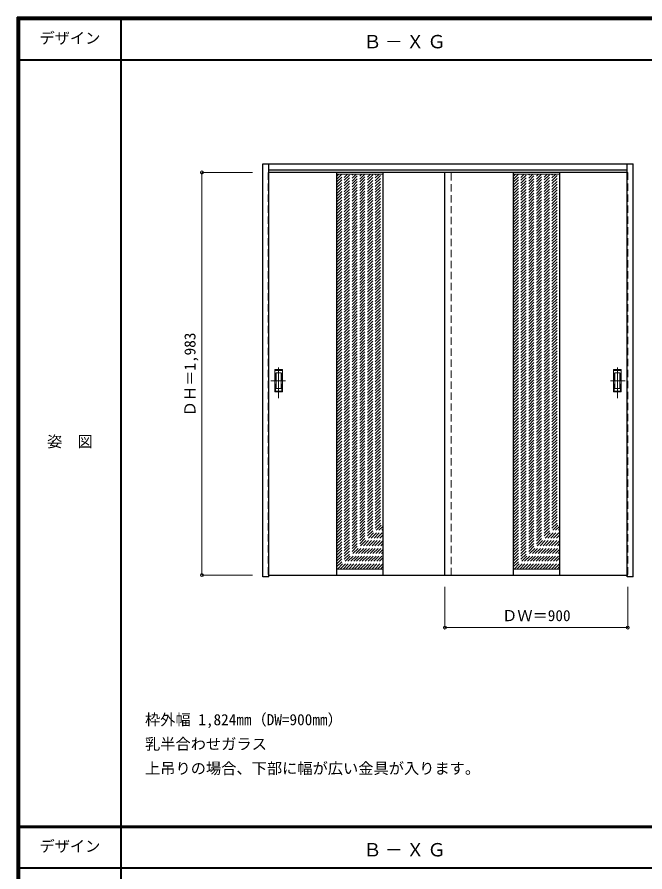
# Model space of a CAD drawing. Units: millimetres, scale not verified. Extents: x -6000 to 5700, y -4307 to 4175.
# Drawn here: x -6000 to -2909, y -36 to 4175 of the extents above; entities that cross this region are included whole.
import ezdxf
from ezdxf.enums import TextEntityAlignment as Align

# ---------------------------------------------------------------- set-up
doc = ezdxf.new("R2010")
doc.units = ezdxf.units.MM
doc.header["$LTSCALE"] = 30
doc.header["$PDMODE"] = 32
doc.header["$PDSIZE"] = 15
doc.linetypes.add('CHAIN1', pattern=[8, 5, -1, 1, -1])
doc.linetypes.add('DASHED1', pattern=[1.8, 1.2, -0.6])
for name, color, linetype, lineweight in [('0-2_扉', 4, 'DASHED1', 9), ('0-3_仕上げ', 7, 'Continuous', 18), ('0-4_枠', 3, 'Continuous', 25), ('0-6_引手', 7, 'Continuous', 18), ('0-A_文字', 7, 'Continuous', 18), ('0-B_寸法', 4, 'Continuous', 9), ('0-C_ハッチ', 4, 'DASHED1', 9), ('F-1_枠', 6, 'Continuous', 40), ('F-A_文字', 7, 'Continuous', 18)]:
    doc.layers.add(name, color=color, linetype=linetype, lineweight=lineweight)
doc.styles.add('ＭＳ ゴシック', font='')
doc.styles.get('ＭＳ ゴシック').set_extended_font_data('MS Gothic')

msp = doc.modelspace()

# ---------------------------------------------------------------- linework, layer by layer
at = {"layer": '0-2_扉'}
for p, q in [((-4763, 3409.5), (-4763, 1426.5)), ((-4760, 3409.5), (-4763, 3409.5)), ((-3863, 1426.5), (-3863, 3409.5)), ((-2996, 3409.5), (-2993, 3409.5)), ((-2993, 3409.5), (-2993, 1426.5)), ((-4763, 1426.5), (-4760, 1426.5)), ((-2993, 1426.5), (-2996, 1426.5))]:
    msp.add_line(p, q, dxfattribs=at)
at = {"layer": '0-2_扉', "color": 3, "linetype": 'Continuous', "lineweight": 25}
for p, q in [((-2996, 3409.5), (-4760, 3409.5)), ((-3893, 1426.5), (-3893, 3409.5)), ((-4760, 1426.5), (-2996, 1426.5))]:
    msp.add_line(p, q, dxfattribs=at)
at = {"layer": '0-3_仕上げ', "color": 3, "lineweight": 25}
for p, q in [((-4427, 3409.5), (-4427, 1426.5)), ((-4199, 3409.5), (-4199, 1426.5)), ((-3557, 3409.5), (-3557, 1426.5)), ((-3329, 3409.5), (-3329, 1426.5))]:
    msp.add_line(p, q, dxfattribs=at)
at = {"layer": '0-3_仕上げ'}
for p, q in [((-4427, 3401.5), (-4199, 3401.5)), ((-3557, 3401.5), (-3329, 3401.5)), ((-4199, 1456.39), (-4427, 1456.39)), ((-3329, 1456.39), (-3557, 1456.39))]:
    msp.add_line(p, q, dxfattribs=at)
at = {"layer": '0-4_枠'}
for p, q in [((-4790, 1418), (-4790, 3453)), ((-4790, 3453), (-2966, 3453)), ((-4760, 1418), (-4760, 3453)), ((-2996, 1427.04), (-2996, 3453)), ((-2966, 1418), (-2966, 3453)), ((-4760, 3423), (-2996, 3423)), ((-4760, 1418), (-4790, 1418)), ((-2996, 1426.7), (-2996, 1427.04))]:
    msp.add_line(p, q, dxfattribs=at)
msp.add_lwpolyline([(-2966, 1418), (-2996, 1418), (-2996, 1426.7)], dxfattribs=at)
at = {"layer": '0-6_引手', "linetype": 'CHAIN1'}
for p, q in [((-4712, 2298.77), (-4712, 2469.62)), ((-3044, 2298.77), (-3044, 2469.62)), ((-4750.07, 2384), (-4677.56, 2384)), ((-3005.93, 2384), (-3078.44, 2384))]:
    msp.add_line(p, q, dxfattribs=at)
at = {"layer": '0-6_引手'}
for p, q in [((-4731, 2439), (-4693, 2439)), ((-4731, 2329), (-4731, 2439)), ((-4724.5, 2423), (-4699.5, 2423)), ((-4724.5, 2345), (-4724.5, 2423)), ((-4699.5, 2345), (-4699.5, 2423)), ((-4693, 2329), (-4693, 2439)), ((-3025, 2439), (-3063, 2439)), ((-3063, 2329), (-3063, 2439)), ((-3031.5, 2423), (-3056.5, 2423)), ((-3056.5, 2345), (-3056.5, 2423)), ((-3031.5, 2345), (-3031.5, 2423)), ((-3025, 2329), (-3025, 2439)), ((-4731, 2329), (-4693, 2329)), ((-4724.5, 2345), (-4699.5, 2345)), ((-3025, 2329), (-3063, 2329)), ((-3031.5, 2345), (-3056.5, 2345))]:
    msp.add_line(p, q, dxfattribs=at)
at = {"layer": '0-6_引手', "linetype": 'DASHED1'}
for p, q in [((-4696, 2333), (-4696, 2435)), ((-3060, 2333), (-3060, 2435)), ((-4728, 2333), (-4696, 2333)), ((-3028, 2333), (-3060, 2333))]:
    msp.add_line(p, q, dxfattribs=at)
for points in [[(-4728, 2333), (-4728, 2435), (-4696, 2435)], [(-3028, 2333), (-3028, 2435), (-3060, 2435)]]:
    msp.add_lwpolyline(points, dxfattribs=at)
at = {"layer": '0-B_寸法'}
for p, q in [((-5090, 3409.5), (-4840, 3409.5)), ((-5090, 3409.5), (-5090, 1426.5)), ((-5090, 1426.5), (-4840, 1426.5)), ((-3893, 1168), (-3893, 1368)), ((-2993, 1168), (-2993, 1368)), ((-3893, 1168), (-2993, 1168))]:
    msp.add_line(p, q, dxfattribs=at)
at = {"layer": '0-B_寸法', "color": 7}
for p in [(-5090, 3409.5), (-5090, 1426.5), (-3893, 1168), (-2993, 1168)]:
    msp.add_point(p, dxfattribs=at)
at = {"layer": '0-C_ハッチ'}
for p, q in [((-4427, 3389.92), (-4415.42, 3401.5)), ((-4427, 3177.78), (-4203.28, 3401.5)), ((-4427, 3191.93), (-4217.43, 3401.5)), ((-4427, 3206.07), (-4231.57, 3401.5)), ((-4427, 3220.21), (-4245.71, 3401.5)), ((-4427, 3234.35), (-4259.85, 3401.5)), ((-4427, 3248.5), (-4274, 3401.5)), ((-4427, 3262.64), (-4288.14, 3401.5)), ((-4427, 3276.78), (-4302.28, 3401.5)), ((-4427, 3290.92), (-4316.42, 3401.5)), ((-4427, 3305.06), (-4330.56, 3401.5)), ((-4427, 3319.21), (-4344.71, 3401.5)), ((-4427, 3333.35), (-4358.85, 3401.5)), ((-4427, 3347.49), (-4372.99, 3401.5)), ((-4427, 3361.63), (-4387.13, 3401.5)), ((-4427, 3375.77), (-4401.27, 3401.5)), ((-4427, 3163.64), (-4199, 3391.64)), ((-4427, 3149.5), (-4199, 3377.5)), ((-3557, 3177.78), (-3333.28, 3401.5)), ((-3557, 3191.93), (-3347.43, 3401.5)), ((-3557, 3206.07), (-3361.57, 3401.5)), ((-3557, 3220.21), (-3375.71, 3401.5)), ((-3557, 3234.35), (-3389.85, 3401.5)), ((-3557, 3248.5), (-3404, 3401.5)), ((-3557, 3262.64), (-3418.14, 3401.5)), ((-3557, 3276.78), (-3432.28, 3401.5)), ((-3557, 3290.92), (-3446.42, 3401.5)), ((-3557, 3305.06), (-3460.56, 3401.5)), ((-3557, 3319.21), (-3474.71, 3401.5)), ((-3557, 3333.35), (-3488.85, 3401.5)), ((-3557, 3347.49), (-3502.99, 3401.5)), ((-3557, 3361.63), (-3517.13, 3401.5)), ((-3557, 3375.77), (-3531.27, 3401.5)), ((-3557, 3389.92), (-3545.42, 3401.5)), ((-3557, 3163.64), (-3329, 3391.64)), ((-3557, 3149.5), (-3329, 3377.5)), ((-4427, 3135.36), (-4199, 3363.36)), ((-4427, 3121.22), (-4199, 3349.22)), ((-4427, 3107.07), (-4199, 3335.07)), ((-3557, 3135.36), (-3329, 3363.36)), ((-3557, 3121.22), (-3329, 3349.22)), ((-3557, 3107.07), (-3329, 3335.07)), ((-4427, 3092.93), (-4199, 3320.93)), ((-4427, 3078.79), (-4199, 3306.79)), ((-4427, 3064.65), (-4199, 3292.65)), ((-3557, 3092.93), (-3329, 3320.93)), ((-3557, 3078.79), (-3329, 3306.79)), ((-3557, 3064.65), (-3329, 3292.65)), ((-4427, 3050.51), (-4199, 3278.51)), ((-4427, 3036.36), (-4199, 3264.36)), ((-4427, 3022.22), (-4199, 3250.22)), ((-3557, 3050.51), (-3329, 3278.51)), ((-3557, 3036.36), (-3329, 3264.36)), ((-3557, 3022.22), (-3329, 3250.22)), ((-4427, 3008.08), (-4199, 3236.08)), ((-4427, 2993.94), (-4199, 3221.94)), ((-4427, 2979.79), (-4199, 3207.79)), ((-3557, 3008.08), (-3329, 3236.08)), ((-3557, 2993.94), (-3329, 3221.94)), ((-3557, 2979.79), (-3329, 3207.79)), ((-4427, 2965.65), (-4199, 3193.65)), ((-4427, 2951.51), (-4199, 3179.51)), ((-4427, 2937.37), (-4199, 3165.37)), ((-3557, 2965.65), (-3329, 3193.65)), ((-3557, 2951.51), (-3329, 3179.51)), ((-3557, 2937.37), (-3329, 3165.37)), ((-4427, 2923.23), (-4199, 3151.23)), ((-4427, 2909.08), (-4199, 3137.08)), ((-4427, 2894.94), (-4199, 3122.94)), ((-3557, 2923.23), (-3329, 3151.23)), ((-3557, 2909.08), (-3329, 3137.08)), ((-3557, 2894.94), (-3329, 3122.94)), ((-4427, 2880.8), (-4199, 3108.8)), ((-4427, 2866.66), (-4199, 3094.66)), ((-4427, 2852.52), (-4199, 3080.52)), ((-3557, 2880.8), (-3329, 3108.8)), ((-3557, 2866.66), (-3329, 3094.66)), ((-3557, 2852.52), (-3329, 3080.52)), ((-4427, 2838.37), (-4199, 3066.37)), ((-4427, 2824.23), (-4199, 3052.23)), ((-4427, 2810.09), (-4199, 3038.09)), ((-3557, 2838.37), (-3329, 3066.37)), ((-3557, 2824.23), (-3329, 3052.23)), ((-3557, 2810.09), (-3329, 3038.09)), ((-4427, 2795.95), (-4199, 3023.95)), ((-4427, 2781.81), (-4199, 3009.81)), ((-4427, 2767.66), (-4199, 2995.66)), ((-3557, 2795.95), (-3329, 3023.95)), ((-3557, 2781.81), (-3329, 3009.81)), ((-3557, 2767.66), (-3329, 2995.66)), ((-4427, 2753.52), (-4199, 2981.52)), ((-4427, 2739.38), (-4199, 2967.38)), ((-4427, 2725.24), (-4199, 2953.24)), ((-3557, 2753.52), (-3329, 2981.52)), ((-3557, 2739.38), (-3329, 2967.38)), ((-3557, 2725.24), (-3329, 2953.24)), ((-4427, 2711.09), (-4199, 2939.09)), ((-4427, 2696.95), (-4199, 2924.95)), ((-4427, 2682.81), (-4199, 2910.81)), ((-3557, 2711.09), (-3329, 2939.09)), ((-3557, 2696.95), (-3329, 2924.95)), ((-3557, 2682.81), (-3329, 2910.81)), ((-4427, 2668.67), (-4199, 2896.67)), ((-4427, 2654.53), (-4199, 2882.53)), ((-4427, 2640.38), (-4199, 2868.38)), ((-3557, 2668.67), (-3329, 2896.67)), ((-3557, 2654.53), (-3329, 2882.53)), ((-3557, 2640.38), (-3329, 2868.38)), ((-4427, 2626.24), (-4199, 2854.24)), ((-4427, 2612.1), (-4199, 2840.1)), ((-4427, 2597.96), (-4199, 2825.96)), ((-3557, 2626.24), (-3329, 2854.24)), ((-3557, 2612.1), (-3329, 2840.1)), ((-3557, 2597.96), (-3329, 2825.96)), ((-4427, 2583.82), (-4199, 2811.82)), ((-4427, 2569.67), (-4199, 2797.67)), ((-4427, 2555.53), (-4199, 2783.53)), ((-3557, 2583.82), (-3329, 2811.82)), ((-3557, 2569.67), (-3329, 2797.67)), ((-3557, 2555.53), (-3329, 2783.53)), ((-4427, 2541.39), (-4199, 2769.39)), ((-4427, 2527.25), (-4199, 2755.25)), ((-4427, 2513.1), (-4199, 2741.1)), ((-3557, 2541.39), (-3329, 2769.39)), ((-3557, 2527.25), (-3329, 2755.25)), ((-3557, 2513.1), (-3329, 2741.1)), ((-4427, 2498.96), (-4199, 2726.96)), ((-4427, 2484.82), (-4199, 2712.82)), ((-4427, 2470.68), (-4199, 2698.68)), ((-3557, 2498.96), (-3329, 2726.96)), ((-3557, 2484.82), (-3329, 2712.82)), ((-3557, 2470.68), (-3329, 2698.68)), ((-4427, 2456.54), (-4199, 2684.54)), ((-4427, 2442.39), (-4199, 2670.39)), ((-4427, 2428.25), (-4199, 2656.25)), ((-3557, 2456.54), (-3329, 2684.54)), ((-3557, 2442.39), (-3329, 2670.39)), ((-3557, 2428.25), (-3329, 2656.25)), ((-4427, 2414.11), (-4199, 2642.11)), ((-4427, 2399.97), (-4199, 2627.97)), ((-4427, 2385.83), (-4199, 2613.83)), ((-3557, 2414.11), (-3329, 2642.11)), ((-3557, 2399.97), (-3329, 2627.97)), ((-3557, 2385.83), (-3329, 2613.83)), ((-4427, 2371.68), (-4199, 2599.68)), ((-4427, 2357.54), (-4199, 2585.54)), ((-4427, 2343.4), (-4199, 2571.4)), ((-3557, 2371.68), (-3329, 2599.68)), ((-3557, 2357.54), (-3329, 2585.54)), ((-3557, 2343.4), (-3329, 2571.4)), ((-4427, 2329.26), (-4199, 2557.26)), ((-4427, 2315.11), (-4199, 2543.11)), ((-4427, 2300.97), (-4199, 2528.97)), ((-3557, 2329.26), (-3329, 2557.26)), ((-3557, 2315.11), (-3329, 2543.11)), ((-3557, 2300.97), (-3329, 2528.97)), ((-4427, 2286.83), (-4199, 2514.83)), ((-4427, 2272.69), (-4199, 2500.69)), ((-4427, 2258.55), (-4199, 2486.55)), ((-3557, 2286.83), (-3329, 2514.83)), ((-3557, 2272.69), (-3329, 2500.69)), ((-3557, 2258.55), (-3329, 2486.55)), ((-4427, 2244.4), (-4199, 2472.4)), ((-4427, 2230.26), (-4199, 2458.26)), ((-4427, 2216.12), (-4199, 2444.12)), ((-3557, 2244.4), (-3329, 2472.4)), ((-3557, 2230.26), (-3329, 2458.26)), ((-3557, 2216.12), (-3329, 2444.12)), ((-4427, 2201.98), (-4199, 2429.98)), ((-4427, 2187.84), (-4199, 2415.84)), ((-4427, 2173.69), (-4199, 2401.69)), ((-3557, 2201.98), (-3329, 2429.98)), ((-3557, 2187.84), (-3329, 2415.84)), ((-3557, 2173.69), (-3329, 2401.69)), ((-4427, 2159.55), (-4199, 2387.55)), ((-4427, 2145.41), (-4199, 2373.41)), ((-4427, 2131.27), (-4199, 2359.27)), ((-3557, 2159.55), (-3329, 2387.55)), ((-3557, 2145.41), (-3329, 2373.41)), ((-3557, 2131.27), (-3329, 2359.27)), ((-4427, 2117.12), (-4199, 2345.12)), ((-4427, 2102.98), (-4199, 2330.98)), ((-4427, 2088.84), (-4199, 2316.84)), ((-3557, 2117.12), (-3329, 2345.12)), ((-3557, 2102.98), (-3329, 2330.98)), ((-3557, 2088.84), (-3329, 2316.84)), ((-4427, 2074.7), (-4199, 2302.7)), ((-4427, 2060.56), (-4199, 2288.56)), ((-4427, 2046.41), (-4199, 2274.41)), ((-3557, 2074.7), (-3329, 2302.7)), ((-3557, 2060.56), (-3329, 2288.56)), ((-3557, 2046.41), (-3329, 2274.41)), ((-4427, 2032.27), (-4199, 2260.27)), ((-4427, 2018.13), (-4199, 2246.13)), ((-4427, 2003.99), (-4199, 2231.99)), ((-3557, 2032.27), (-3329, 2260.27)), ((-3557, 2018.13), (-3329, 2246.13)), ((-3557, 2003.99), (-3329, 2231.99)), ((-4427, 1989.85), (-4199, 2217.85)), ((-4427, 1975.7), (-4199, 2203.7)), ((-4427, 1961.56), (-4199, 2189.56)), ((-3557, 1989.85), (-3329, 2217.85)), ((-3557, 1975.7), (-3329, 2203.7)), ((-3557, 1961.56), (-3329, 2189.56)), ((-4427, 1947.42), (-4199, 2175.42)), ((-4427, 1933.28), (-4199, 2161.28)), ((-3557, 1947.42), (-3329, 2175.42)), ((-3557, 1933.28), (-3329, 2161.28)), ((-4427, 1919.13), (-4199, 2147.13)), ((-4427, 1904.99), (-4199, 2132.99)), ((-4427, 1890.85), (-4199, 2118.85)), ((-3557, 1919.13), (-3329, 2147.13)), ((-3557, 1904.99), (-3329, 2132.99)), ((-3557, 1890.85), (-3329, 2118.85)), ((-4427, 1876.71), (-4199, 2104.71)), ((-4427, 1862.57), (-4199, 2090.57)), ((-4427, 1848.42), (-4199, 2076.42)), ((-3557, 1876.71), (-3329, 2104.71)), ((-3557, 1862.57), (-3329, 2090.57)), ((-3557, 1848.42), (-3329, 2076.42)), ((-4427, 1834.28), (-4199, 2062.28)), ((-4427, 1820.14), (-4199, 2048.14)), ((-4427, 1806), (-4199, 2034)), ((-3557, 1834.28), (-3329, 2062.28)), ((-3557, 1820.14), (-3329, 2048.14)), ((-3557, 1806), (-3329, 2034)), ((-4427, 1791.86), (-4199, 2019.86)), ((-4427, 1777.71), (-4199, 2005.71)), ((-4427, 1763.57), (-4199, 1991.57)), ((-3557, 1791.86), (-3329, 2019.86)), ((-3557, 1777.71), (-3329, 2005.71)), ((-3557, 1763.57), (-3329, 1991.57)), ((-4427, 1749.43), (-4199, 1977.43)), ((-4427, 1735.29), (-4199, 1963.29)), ((-4427, 1721.14), (-4199, 1949.14)), ((-3557, 1749.43), (-3329, 1977.43)), ((-3557, 1735.29), (-3329, 1963.29)), ((-3557, 1721.14), (-3329, 1949.14)), ((-4427, 1707), (-4199, 1935)), ((-4427, 1692.86), (-4199, 1920.86)), ((-4427, 1678.72), (-4199, 1906.72)), ((-3557, 1707), (-3329, 1935)), ((-3557, 1692.86), (-3329, 1920.86)), ((-3557, 1678.72), (-3329, 1906.72)), ((-4427, 1664.58), (-4199, 1892.58)), ((-4427, 1650.43), (-4199, 1878.43)), ((-4427, 1636.29), (-4199, 1864.29)), ((-3557, 1664.58), (-3329, 1892.58)), ((-3557, 1650.43), (-3329, 1878.43)), ((-3557, 1636.29), (-3329, 1864.29)), ((-4427, 1622.15), (-4199, 1850.15)), ((-4427, 1608.01), (-4199, 1836.01)), ((-4427, 1593.87), (-4199, 1821.87)), ((-3557, 1622.15), (-3329, 1850.15)), ((-3557, 1608.01), (-3329, 1836.01)), ((-3557, 1593.87), (-3329, 1821.87)), ((-4427, 1579.72), (-4199, 1807.72)), ((-4427, 1565.58), (-4199, 1793.58)), ((-4427, 1551.44), (-4199, 1779.44)), ((-3557, 1579.72), (-3329, 1807.72)), ((-3557, 1565.58), (-3329, 1793.58)), ((-3557, 1551.44), (-3329, 1779.44)), ((-4427, 1537.3), (-4199, 1765.3)), ((-4427, 1523.16), (-4199, 1751.16)), ((-4427, 1509.01), (-4199, 1737.01)), ((-3557, 1537.3), (-3329, 1765.3)), ((-3557, 1523.16), (-3329, 1751.16)), ((-3557, 1509.01), (-3329, 1737.01)), ((-4427, 1494.87), (-4199, 1722.87)), ((-4427, 1480.73), (-4199, 1708.73)), ((-4427, 1466.59), (-4199, 1694.59)), ((-3557, 1494.87), (-3329, 1722.87)), ((-3557, 1480.73), (-3329, 1708.73)), ((-3557, 1466.59), (-3329, 1694.59)), ((-4423.05, 1456.39), (-4199, 1680.44)), ((-4408.91, 1456.39), (-4199, 1666.3)), ((-4394.77, 1456.39), (-4199, 1652.16)), ((-3553.05, 1456.39), (-3329, 1680.44)), ((-3538.91, 1456.39), (-3329, 1666.3)), ((-3524.77, 1456.39), (-3329, 1652.16)), ((-4380.63, 1456.39), (-4199, 1638.02)), ((-4366.48, 1456.39), (-4199, 1623.88)), ((-4352.34, 1456.39), (-4199, 1609.73)), ((-3510.63, 1456.39), (-3329, 1638.02)), ((-3496.48, 1456.39), (-3329, 1623.88)), ((-3482.34, 1456.39), (-3329, 1609.73)), ((-4338.2, 1456.39), (-4199, 1595.59)), ((-4324.06, 1456.39), (-4199, 1581.45)), ((-4309.92, 1456.39), (-4199, 1567.31)), ((-3468.2, 1456.39), (-3329, 1595.59)), ((-3454.06, 1456.39), (-3329, 1581.45)), ((-3439.92, 1456.39), (-3329, 1567.31)), ((-4295.77, 1456.39), (-4199, 1553.17)), ((-4281.63, 1456.39), (-4199, 1539.02)), ((-4267.49, 1456.39), (-4199, 1524.88)), ((-3425.77, 1456.39), (-3329, 1553.17)), ((-3411.63, 1456.39), (-3329, 1539.02)), ((-3397.49, 1456.39), (-3329, 1524.88)), ((-4253.35, 1456.39), (-4199, 1510.74)), ((-4239.21, 1456.39), (-4199, 1496.6)), ((-4225.06, 1456.39), (-4199, 1482.45)), ((-3383.35, 1456.39), (-3329, 1510.74)), ((-3369.21, 1456.39), (-3329, 1496.6)), ((-3355.06, 1456.39), (-3329, 1482.45)), ((-4210.92, 1456.39), (-4199, 1468.31)), ((-3340.92, 1456.39), (-3329, 1468.31))]:
    msp.add_line(p, q, dxfattribs=at)
at = {"layer": 'F-1_枠'}
for p, q in [((-6000, 4175), (5700, 4175)), ((-6000, 4175), (-6000, -4205)), ((-6000, 4170), (5700, 4170)), ((-5995, 4175), (-5995, -4205)), ((-5990, 4175), (-5990, -4205)), ((-5490, 4175), (-5490, -3790)), ((-6000, 4165), (5700, 4165)), ((-6000, 3965), (5700, 3965)), ((-6000, 190.5), (5700, 190.5)), ((-6000, 187.5), (5700, 187.5)), ((-6000, 184.5), (5700, 184.5)), ((-6000, -15.5), (5700, -15.5))]:
    msp.add_line(p, q, dxfattribs=at)

# ---------------------------------------------------------------- texts
at = {"layer": '0-A_文字', "style": 'ＭＳ ゴシック'}
for s, p in [('枠外幅 1,824mm（DW=900mm）', (-5370, 670.5)), ('乳半合わせガラス', (-5370, 550.5)), ('上吊りの場合、下部に幅が広い金具が入ります。', (-5370, 430.5))]:
    msp.add_text(s, height=54.99, dxfattribs=at).set_placement(p, align=Align.BOTTOM_LEFT)
at = {"layer": '0-A_文字', "char_height": 65.98, "attachment_point": 7, "style": 'ＭＳ ゴシック'}
for insert in [(-4295, 4020), (-4295, 39.5)]:
    msp.add_mtext('\\T1.17;Ｂ－ＸＧ', dxfattribs=dict(at, insert=insert))
at = {"layer": '0-B_寸法', "color": 7, "style": 'ＭＳ ゴシック'}
msp.add_text('ＤＨ＝1,983', height=54.99, rotation=90, dxfattribs=at).set_placement((-5105, 2208.75), align=Align.BOTTOM_LEFT)
msp.add_text('ＤＷ＝900', height=54.99, dxfattribs=at).set_placement((-3611.75, 1183), align=Align.BOTTOM_LEFT)
at = {"layer": 'F-A_文字', "style": 'ＭＳ ゴシック'}
for s, p in [('デザイン', (-5890, 4027.5)), ('姿\u3000図', (-5852.5, 2040.25)), ('デザイン', (-5890, 47))]:
    msp.add_text(s, height=54.99, dxfattribs=at).set_placement(p, align=Align.BOTTOM_LEFT)

doc.saveas('drawing.dxf')
